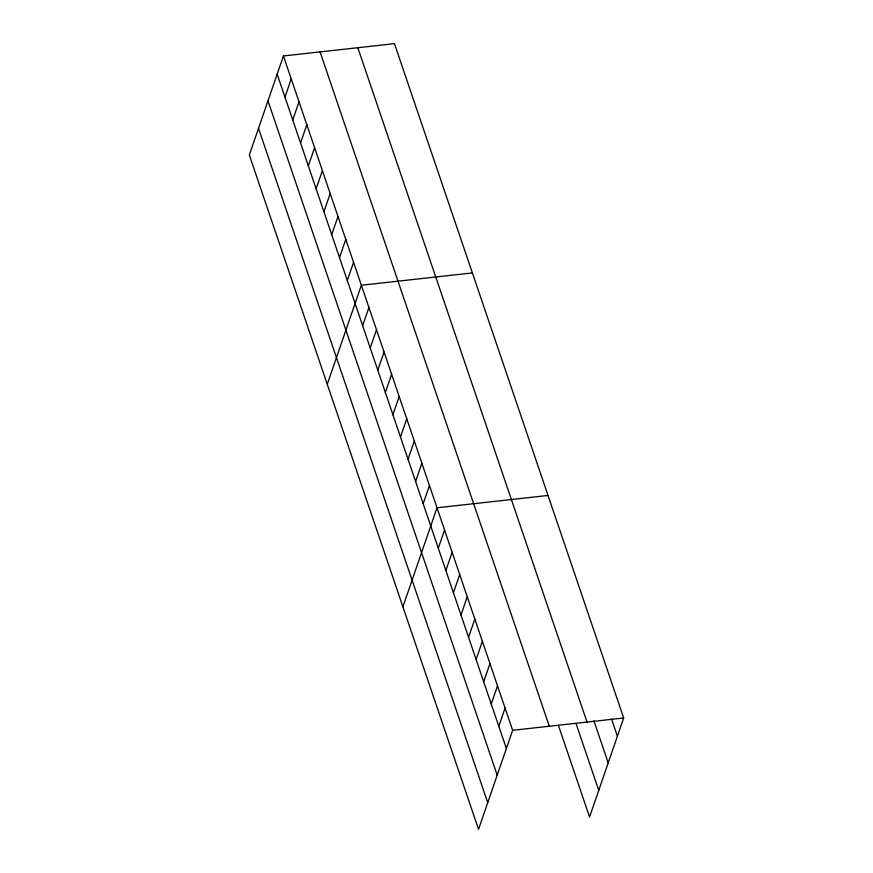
<?xml version="1.0" encoding="UTF-8"?>
<svg xmlns="http://www.w3.org/2000/svg" width="873" height="873" viewBox="0 0 873 873"><rect width="100%" height="100%" fill="white"/><g stroke="black" fill="none" stroke-linecap="round" stroke-linejoin="round"><path stroke-width="1.31" d="M283.43 55.959L249.329 155.001L478.546 829.35L512.647 730.308L283.43 55.959L394.454 43.65L623.671 717.999L589.57 817.041L558.469 725.55M284.958 97.099L291.233 78.886M292.75 120.038L299.024 101.814M300.541 142.965L306.816 124.741M308.333 165.892L314.607 147.679M316.135 188.819L322.399 170.606M323.927 211.746L330.19 193.533M331.718 234.673L337.993 216.46M339.51 257.6L345.784 239.388M347.301 280.528L353.576 262.315M327.266 384.273L361.367 285.242L472.38 272.933M362.655 325.705L368.93 307.492M370.228 347.967L376.492 329.754M377.791 370.217L384.065 352.005M385.353 392.468L391.628 374.255M392.915 414.719L399.19 396.506M400.478 436.98L406.753 418.767M408.04 459.231L414.315 441.018M415.613 481.481L421.877 463.268M423.176 503.743L429.44 485.519M402.911 606.811L437.013 507.78L548.026 495.46M438.301 548.244L444.575 530.031M445.863 570.495L452.138 552.282M453.425 592.756L459.7 574.543M460.999 615.007L467.262 596.794M468.561 637.257L474.825 619.044M476.123 659.519L482.398 641.295M483.686 681.769L489.96 663.556M491.248 704.02L497.523 685.807M498.81 726.271L505.085 708.058M512.647 730.308L623.671 717.999M611.515 718.905L617.397 736.212M593.924 720.847L608.208 762.882M357.821 47.709L587.027 722.069M576.06 723.608L598.747 790.371M320.075 51.9L549.281 726.249M277.167 74.172L506.373 748.532M267.978 100.842L497.195 775.202M258.517 128.331L487.734 802.68"/></g></svg>
